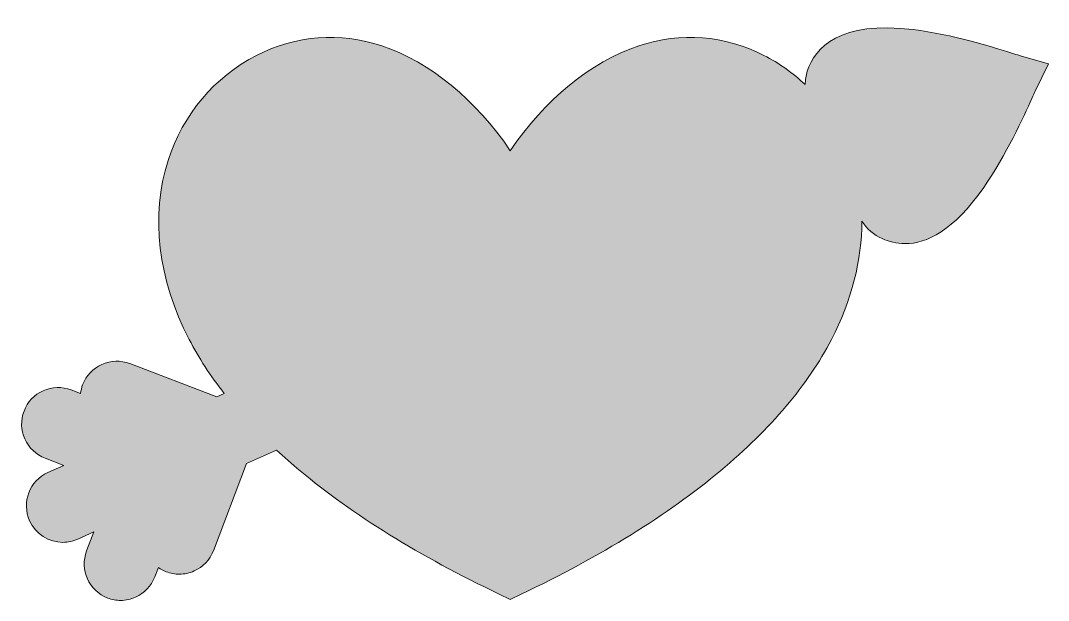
# Model space of a CAD drawing. Header units: inches. Extents: x -3855 to 7954, y -1724 to 4659.
# Drawn here: x 4089 to 7954, y -1724 to 455 of the extents above; entities that cross this region are included whole.
import ezdxf

# ---------------------------------------------------------------- set-up
doc = ezdxf.new("R2010")
doc.units = ezdxf.units.IN
doc.header["$MEASUREMENT"] = 0
doc.layers.add('4', color=7, linetype='Continuous')

msp = doc.modelspace()

# ---------------------------------------------------------------- hatches: boundary and pattern name
at = {"layer": '4', "true_color": 0xffb3db}
h = msp.add_hatch(color=221, dxfattribs=at)
h.dxf.hatch_style = 2
edge = h.paths.add_edge_path()
edge.add_spline(control_points=[(7843.7, 324.4), (7837.3, 326.3), (7827.8, 329.3), (7815.6, 333.1), (7742.8, 355.9), (7591.3, 403.2), (7445.6, 421.1), (7168.6, 455.1), (7076.1, 354.6), (7047.3, 264.4), (7042.1, 248.1), (7039.5, 231.4), (7039.2, 214.5), (6993.5, 257.9), (6941.6, 295), (6884.3, 324.2), (6735.4, 400.3), (6572.6, 412.7), (6413.5, 360), (6232.6, 300.1), (6059.6, 157.5), (5930.6, -33.8), (5801.6, 157.5), (5628.6, 300.1), (5447.7, 360), (5288.6, 412.7), (5125.8, 400.3), (4976.9, 324.2), (4818, 243.1), (4699.8, 102.8), (4644.1, -70.8), (4577.8, -277.5), (4606, -516.4), (4723.6, -743.4), (4759.1, -811.8), (4803.1, -879.6), (4855.2, -946.4), (4855.2, -946.4), (4827.3, -958.9), (4827.3, -958.9), (4827.3, -958.9), (4500, -833.9), (4500, -833.9), (4465.8, -820.9), (4428.6, -822), (4395.1, -836.9), (4361.6, -851.9), (4336, -879), (4322.9, -913.2), (4318.8, -923.9), (4316.3, -935), (4315, -946.2), (4315, -946.2), (4279.5, -932.6), (4279.5, -932.6), (4245.3, -919.6), (4208, -920.6), (4174.6, -935.6), (4141.1, -950.6), (4115.5, -977.7), (4102.4, -1011.9), (4089.4, -1046.1), (4090.5, -1083.3), (4105.4, -1116.8), (4120.4, -1150.2), (4147.5, -1175.9), (4181.7, -1188.9), (4181.7, -1188.9), (4252.7, -1216), (4252.7, -1216), (4252.7, -1216), (4192.5, -1243), (4192.5, -1243), (4123.5, -1273.8), (4092.5, -1355.1), (4123.4, -1424.2), (4146.2, -1475.1), (4196.3, -1505.3), (4248.8, -1505.3), (4267.5, -1505.3), (4286.4, -1501.5), (4304.6, -1493.3), (4304.6, -1493.3), (4364.8, -1466.4), (4364.8, -1466.4), (4364.8, -1466.4), (4337.7, -1537.4), (4337.7, -1537.4), (4310.7, -1608.1), (4346.2, -1687.5), (4416.9, -1714.5), (4432.7, -1720.5), (4449.3, -1723.6), (4465.8, -1723.6), (4484.8, -1723.6), (4503.9, -1719.5), (4521.8, -1711.5), (4555.3, -1696.5), (4580.9, -1669.4), (4593.9, -1635.3), (4593.9, -1635.3), (4607.5, -1599.8), (4607.5, -1599.8), (4616.7, -1606.2), (4626.6, -1611.7), (4637.4, -1615.8), (4653.3, -1621.9), (4669.8, -1624.9), (4686.3, -1624.9), (4705.3, -1624.9), (4724.4, -1620.8), (4742.3, -1612.8), (4775.8, -1597.8), (4801.4, -1570.8), (4814.4, -1536.6), (4814.4, -1536.6), (4939.4, -1209.2), (4939.4, -1209.2), (4939.4, -1209.2), (5052.1, -1158.8), (5052.1, -1158.8), (5080.2, -1184.8), (5109.4, -1210.7), (5140.1, -1236.3), (5338, -1401.4), (5590, -1557.4), (5889.1, -1699.9), (5889.1, -1699.9), (5930.6, -1719.7), (5930.6, -1719.7), (5930.6, -1719.7), (5972.1, -1699.9), (5972.1, -1699.9), (6271.2, -1557.4), (6523.2, -1401.4), (6721.1, -1236.3), (6909.4, -1079.2), (7049.5, -913.3), (7137.6, -743.4), (7213.9, -596), (7252.5, -443.7), (7252.2, -298.4), (7271.5, -327.8), (7297.4, -350.2), (7328.6, -364.2), (7353.4, -375.3), (7382.3, -383), (7414.8, -383), (7495.3, -383), (7597.3, -335.1), (7710.9, -171.6), (7794.6, -51), (7860.2, 93.5), (7891.7, 162.9), (7897, 174.5), (7901.1, 183.7), (7904.1, 189.7), (7904.1, 189.7), (7953.8, 292.8), (7953.8, 292.8), (7953.8, 292.8), (7843.7, 324.4), (7843.7, 324.4)], knot_values=[0, 0, 0, 0, 1, 1, 1, 2, 2, 2, 3, 3, 3, 4, 4, 4, 5, 5, 5, 6, 6, 6, 7, 7, 7, 8, 8, 8, 9, 9, 9, 10, 10, 10, 11, 11, 11, 12, 12, 12, 13, 13, 13, 14, 14, 14, 15, 15, 15, 16, 16, 16, 17, 17, 17, 18, 18, 18, 19, 19, 19, 20, 20, 20, 21, 21, 21, 22, 22, 22, 23, 23, 23, 24, 24, 24, 25, 25, 25, 26, 26, 26, 27, 27, 27, 28, 28, 28, 29, 29, 29, 30, 30, 30, 31, 31, 31, 32, 32, 32, 33, 33, 33, 34, 34, 34, 35, 35, 35, 36, 36, 36, 37, 37, 37, 38, 38, 38, 39, 39, 39, 40, 40, 40, 41, 41, 41, 42, 42, 42, 43, 43, 43, 44, 44, 44, 45, 45, 45, 46, 46, 46, 47, 47, 47, 48, 48, 48, 49, 49, 49, 50, 50, 50, 51, 51, 51, 52, 52, 52, 53, 53, 53, 54, 54, 54, 54], degree=3, periodic=1)

# ---------------------------------------------------------------- linework, layer by layer
at = {"layer": '4', "lineweight": 0}
msp.add_open_spline([(7843.7, 324.4), (7837.3, 326.3), (7827.8, 329.3), (7815.6, 333.1), (7742.8, 355.9), (7591.3, 403.2), (7445.6, 421.1), (7168.6, 455.1), (7076.1, 354.6), (7047.3, 264.4), (7042.1, 248.1), (7039.5, 231.4), (7039.2, 214.5), (6993.5, 257.9), (6941.6, 295), (6884.3, 324.2), (6735.4, 400.3), (6572.6, 412.7), (6413.5, 360), (6232.6, 300.1), (6059.6, 157.5), (5930.6, -33.8), (5801.6, 157.5), (5628.6, 300.1), (5447.7, 360), (5288.6, 412.7), (5125.8, 400.3), (4976.9, 324.2), (4818, 243.1), (4699.8, 102.8), (4644.1, -70.8), (4577.8, -277.5), (4606, -516.4), (4723.6, -743.4), (4759.1, -811.8), (4803.1, -879.6), (4855.2, -946.4), (4855.2, -946.4), (4827.3, -958.9), (4827.3, -958.9), (4827.3, -958.9), (4500, -833.9), (4500, -833.9), (4465.8, -820.9), (4428.6, -822), (4395.1, -836.9), (4361.6, -851.9), (4336, -879), (4322.9, -913.2), (4318.8, -923.9), (4316.3, -935), (4315, -946.2), (4315, -946.2), (4279.5, -932.6), (4279.5, -932.6), (4245.3, -919.6), (4208, -920.6), (4174.6, -935.6), (4141.1, -950.6), (4115.5, -977.7), (4102.4, -1011.9), (4089.4, -1046.1), (4090.5, -1083.3), (4105.4, -1116.8), (4120.4, -1150.2), (4147.5, -1175.9), (4181.7, -1188.9), (4181.7, -1188.9), (4252.7, -1216), (4252.7, -1216), (4252.7, -1216), (4192.5, -1243), (4192.5, -1243), (4123.5, -1273.8), (4092.5, -1355.1), (4123.4, -1424.2), (4146.2, -1475.1), (4196.3, -1505.3), (4248.8, -1505.3), (4267.5, -1505.3), (4286.4, -1501.5), (4304.6, -1493.3), (4304.6, -1493.3), (4364.8, -1466.4), (4364.8, -1466.4), (4364.8, -1466.4), (4337.7, -1537.4), (4337.7, -1537.4), (4310.7, -1608.1), (4346.2, -1687.5), (4416.9, -1714.5), (4432.7, -1720.5), (4449.3, -1723.6), (4465.8, -1723.6), (4484.8, -1723.6), (4503.9, -1719.5), (4521.8, -1711.5), (4555.3, -1696.5), (4580.9, -1669.4), (4593.9, -1635.3), (4593.9, -1635.3), (4607.5, -1599.8), (4607.5, -1599.8), (4616.7, -1606.2), (4626.6, -1611.7), (4637.4, -1615.8), (4653.3, -1621.9), (4669.8, -1624.9), (4686.3, -1624.9), (4705.3, -1624.9), (4724.4, -1620.8), (4742.3, -1612.8), (4775.8, -1597.8), (4801.4, -1570.8), (4814.4, -1536.6), (4814.4, -1536.6), (4939.4, -1209.2), (4939.4, -1209.2), (4939.4, -1209.2), (5052.1, -1158.8), (5052.1, -1158.8), (5080.2, -1184.8), (5109.4, -1210.7), (5140.1, -1236.3), (5338, -1401.4), (5590, -1557.4), (5889.1, -1699.9), (5889.1, -1699.9), (5930.6, -1719.7), (5930.6, -1719.7), (5930.6, -1719.7), (5972.1, -1699.9), (5972.1, -1699.9), (6271.2, -1557.4), (6523.2, -1401.4), (6721.1, -1236.3), (6909.4, -1079.2), (7049.5, -913.3), (7137.6, -743.4), (7213.9, -596), (7252.5, -443.7), (7252.2, -298.4), (7271.5, -327.8), (7297.4, -350.2), (7328.6, -364.2), (7353.4, -375.3), (7382.3, -383), (7414.8, -383), (7495.3, -383), (7597.3, -335.1), (7710.9, -171.6), (7794.6, -51), (7860.2, 93.5), (7891.7, 162.9), (7897, 174.5), (7901.1, 183.7), (7904.1, 189.7), (7904.1, 189.7), (7953.8, 292.8), (7953.8, 292.8), (7953.8, 292.8), (7843.7, 324.4), (7843.7, 324.4)], degree=3, knots=[0, 0, 0, 0, 1, 1, 1, 2, 2, 2, 3, 3, 3, 4, 4, 4, 5, 5, 5, 6, 6, 6, 7, 7, 7, 8, 8, 8, 9, 9, 9, 10, 10, 10, 11, 11, 11, 12, 12, 12, 13, 13, 13, 14, 14, 14, 15, 15, 15, 16, 16, 16, 17, 17, 17, 18, 18, 18, 19, 19, 19, 20, 20, 20, 21, 21, 21, 22, 22, 22, 23, 23, 23, 24, 24, 24, 25, 25, 25, 26, 26, 26, 27, 27, 27, 28, 28, 28, 29, 29, 29, 30, 30, 30, 31, 31, 31, 32, 32, 32, 33, 33, 33, 34, 34, 34, 35, 35, 35, 36, 36, 36, 37, 37, 37, 38, 38, 38, 39, 39, 39, 40, 40, 40, 41, 41, 41, 42, 42, 42, 43, 43, 43, 44, 44, 44, 45, 45, 45, 46, 46, 46, 47, 47, 47, 48, 48, 48, 49, 49, 49, 50, 50, 50, 51, 51, 51, 52, 52, 52, 53, 53, 53, 54, 54, 54, 54], dxfattribs=at)

doc.saveas('drawing.dxf')
